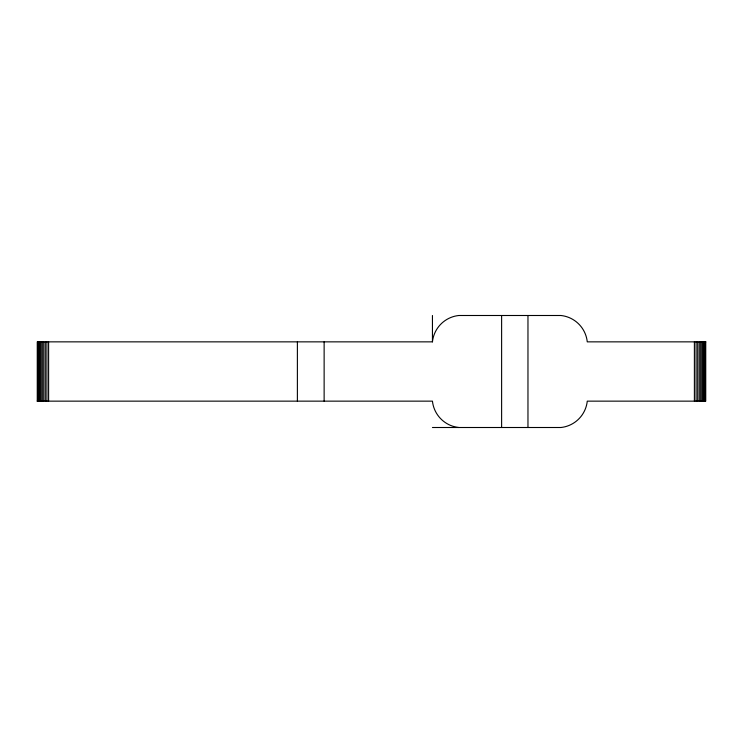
<?xml version="1.0" encoding="UTF-8"?>
<svg xmlns="http://www.w3.org/2000/svg" width="743" height="743" viewBox="0 0 743 743"><rect width="100%" height="100%" fill="white"/><g stroke="black" fill="none" stroke-linecap="round" stroke-linejoin="round"><path stroke-width="1.11" d="M297.386 401.146L297.386 341.845M324.134 401.146L324.134 341.845M705.85 341.854L587.267 341.854A29.646 29.646 0 0 0 560.909 315.496L458.793 315.496A29.646 29.646 0 0 0 432.445 341.854L37.261 341.854L37.261 401.146M37.15 401.146L432.445 401.146A29.646 29.646 0 0 0 458.793 427.504M432.445 427.504L560.909 427.504A29.646 29.646 0 0 0 587.267 401.146L705.739 401.146L705.739 341.854M705.404 341.854L705.404 401.146M704.847 341.854L704.847 401.146M704.085 341.854L704.085 401.146M703.129 341.854L703.129 401.146M701.986 341.854L701.986 401.146M700.695 341.854L700.695 401.146M699.265 341.854L699.265 401.146M697.714 341.854L697.714 401.146M696.08 341.854L696.08 401.146M694.389 341.854L694.389 401.146M527.967 315.496L527.967 427.504M501.618 315.496L501.618 427.504M432.445 315.496L432.445 341.854M48.611 341.854L48.611 401.146M46.92 341.854L46.92 401.146M45.286 341.854L45.286 401.146M43.735 341.854L43.735 401.146M42.305 341.854L42.305 401.146M41.014 341.854L41.014 401.146M39.871 341.854L39.871 401.146M38.915 341.854L38.915 401.146M38.153 341.854L38.153 401.146M37.596 341.854L37.596 401.146"/></g></svg>
